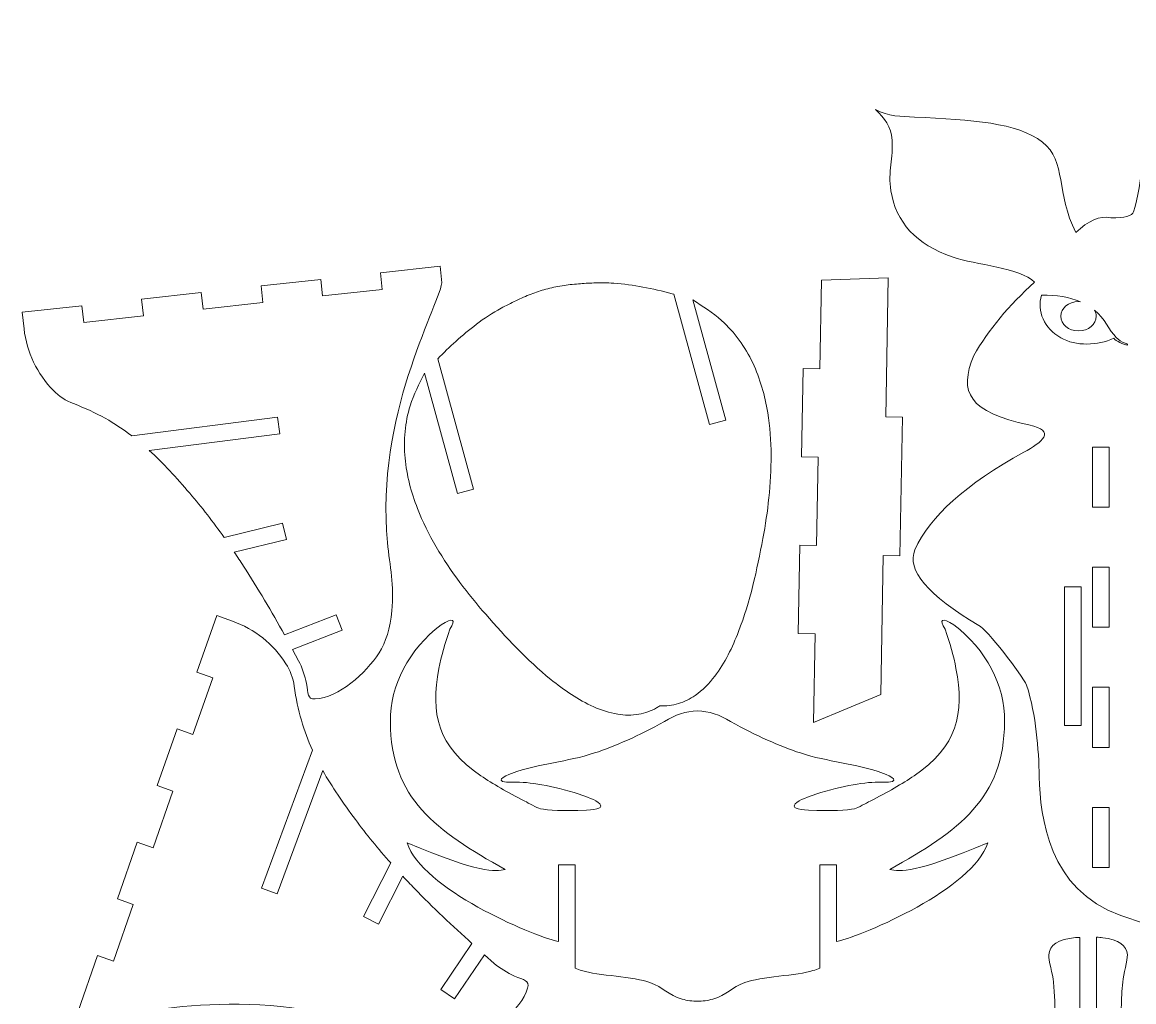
# Model space of a CAD drawing. Header units: millimetres. Extents: x -265 to 268, y -172 to 172.
# Drawn here: x -243.5 to -43.8, y -4.4 to 171.7 of the extents above; entities that cross this region are included whole.
import ezdxf

# ---------------------------------------------------------------- set-up
doc = ezdxf.new("R2010")
doc.units = ezdxf.units.MM
doc.header["$MEASUREMENT"] = 0
doc.layers.add('Camada 1', color=7, linetype='Continuous')

msp = doc.modelspace()

# ---------------------------------------------------------------- linework, layer by layer
at = {"layer": 'Camada 1', "color": 250, "lineweight": 20}
for points, knots in [([(-6.9822, 169.6474), (-13.0477, 166.0759), (-19.1926, 160.5274), (-22.1028, 149.5803), (-22.1028, 149.5803), (-21.8512, 156.3477), (-25.0801, 159.5755), (-29.9955, 171.6964), (-29.9955, 171.6964), (-32.0765, 162.5757), (-32.1992, 153.9567), (-30.3637, 145.8397), (-30.3637, 145.8397), (-35.3664, 149.5371), (-38.987, 154.9113), (-41.2258, 161.9621), (-41.2258, 161.9621), (-41.4738, 150.6631), (-42.3329, 142.5513), (-43.8034, 137.6264), (-43.8034, 137.6264), (-44.0294, 136.8669), (-45.3866, 136.5089), (-47.8755, 136.552), (-47.8755, 136.552), (-49.8473, 136.9454), (-51.9494, 136.0581), (-54.1812, 133.8904), (-54.1812, 133.8904), (-57.7771, 140.9209), (-55.7837, 146.7507), (-60.1794, 150.1497), (-60.1794, 150.1497), (-64.7495, 153.6835), (-72.6903, 154.125), (-83.1776, 154.6559), (-83.1776, 154.6559), (-85.4437, 154.7708), (-87.9095, 154.7283), (-90.174, 155.9825), (-90.174, 155.9825), (-88.5649, 154.4881), (-87.32, 152.9065), (-87.1668, 150.5075), (-87.1668, 150.5075), (-86.9687, 147.4039), (-87.9392, 144.8301), (-87.3985, 141.387), (-87.3985, 141.387), (-86.5081, 135.7198), (-82.828, 131.761), (-76.3609, 129.5121), (-76.3609, 129.5121), (-72.0779, 128.0226), (-64.2673, 127.6696), (-61.5913, 124.954), (-61.5913, 124.954), (-66.1978, 120.8199), (-69.8338, 116.4343), (-72.4999, 111.7976), (-72.4999, 111.7976), (-75.2944, 105.1679), (-73.3412, 101.5862), (-62.6021, 99.3195), (-62.6021, 99.3195), (-57.535, 98.25), (-60.251, 96.2023), (-63.5161, 94.4036), (-63.5161, 94.4036), (-73.9119, 88.6771), (-80.433, 82.8408), (-83.0794, 76.895), (-83.0794, 76.895), (-84.6224, 73.2429), (-80.7978, 68.7039), (-71.6065, 63.2779), (-71.6065, 63.2779), (-70.267, 62.7757), (-63.8741, 54.3878), (-63.005, 52.5536), (-63.005, 52.5536), (-61.2673, 46.9433), (-60.8725, 41.2322), (-60.7334, 36.048), (-60.7334, 36.048), (-60.5402, 28.8542), (-59.1496, 15.7703), (-46.0987, 11.1412), (-46.0987, 11.1412), (-30.5713, 5.6337), (-21.8343, 5.6337), (-6.3067, 11.1412), (-6.3067, 11.1412), (6.7442, 15.7703), (8.1348, 28.8546), (8.3276, 36.048), (8.3276, 36.048), (8.4664, 41.2318), (8.8624, 46.9433), (10.5999, 52.5536), (10.5999, 52.5536), (11.4689, 54.3878), (17.8622, 62.7757), (19.2013, 63.2779), (19.2013, 63.2779), (28.3927, 68.7039), (32.2173, 73.2429), (30.6744, 76.895), (30.6744, 76.895), (28.0281, 82.8408), (21.5065, 88.6777), (11.1111, 94.4036), (11.1111, 94.4036), (7.8468, 96.2017), (5.1309, 98.2504), (10.1976, 99.3195), (10.1976, 99.3195), (20.9358, 101.5854), (22.8896, 105.1679), (20.0951, 111.7976), (20.0951, 111.7976), (17.4289, 116.4343), (13.7922, 120.8199), (9.1859, 124.954), (9.1859, 124.954), (11.8619, 127.6696), (19.6723, 128.0226), (23.9555, 129.5121), (23.9555, 129.5121), (30.4228, 131.761), (34.1025, 135.7198), (34.9929, 141.387), (34.9929, 141.387), (35.5336, 144.8301), (34.5631, 147.4039), (34.7612, 150.5075), (34.7612, 150.5075), (34.9144, 152.9065), (36.1593, 154.4881), (37.7684, 155.9825), (37.7684, 155.9825), (35.5042, 154.7283), (33.0383, 154.7708), (30.7722, 154.6559), (30.7722, 154.6559), (20.2849, 154.125), (12.3437, 153.6835), (7.7738, 150.1497), (7.7738, 150.1497), (3.3783, 146.7507), (5.3715, 140.9209), (1.7756, 133.8904), (1.7756, 133.8904), (-0.4564, 136.0581), (-2.5583, 136.9454), (-4.0963, 136.5973), (-4.0963, 136.5973), (-3.4701, 142.1446), (-2.5556, 152.5586), (-0.5387, 162.5706), (-0.5387, 162.5706), (-3.5438, 159.0546), (-7.7167, 153.8833), (-13.0581, 147.0564), (-13.0581, 147.0564), (-12.1046, 154.6548), (-10.0795, 162.1853), (-6.9822, 169.6474)], [0, 0, 0, 0, 0.02325581, 0.02325581, 0.02325581, 0.02325581, 0.04651163, 0.04651163, 0.04651163, 0.04651163, 0.06976744, 0.06976744, 0.06976744, 0.06976744, 0.09302326, 0.09302326, 0.09302326, 0.09302326, 0.11627907, 0.11627907, 0.11627907, 0.11627907, 0.13953488, 0.13953488, 0.13953488, 0.13953488, 0.1627907, 0.1627907, 0.1627907, 0.1627907, 0.18604651, 0.18604651, 0.18604651, 0.18604651, 0.20930233, 0.20930233, 0.20930233, 0.20930233, 0.23255814, 0.23255814, 0.23255814, 0.23255814, 0.25581395, 0.25581395, 0.25581395, 0.25581395, 0.27906977, 0.27906977, 0.27906977, 0.27906977, 0.30232558, 0.30232558, 0.30232558, 0.30232558, 0.3255814, 0.3255814, 0.3255814, 0.3255814, 0.34883721, 0.34883721, 0.34883721, 0.34883721, 0.37209302, 0.37209302, 0.37209302, 0.37209302, 0.39534884, 0.39534884, 0.39534884, 0.39534884, 0.41860465, 0.41860465, 0.41860465, 0.41860465, 0.44186047, 0.44186047, 0.44186047, 0.44186047, 0.46511628, 0.46511628, 0.46511628, 0.46511628, 0.48837209, 0.48837209, 0.48837209, 0.48837209, 0.51162791, 0.51162791, 0.51162791, 0.51162791, 0.53488372, 0.53488372, 0.53488372, 0.53488372, 0.55813953, 0.55813953, 0.55813953, 0.55813953, 0.58139535, 0.58139535, 0.58139535, 0.58139535, 0.60465116, 0.60465116, 0.60465116, 0.60465116, 0.62790698, 0.62790698, 0.62790698, 0.62790698, 0.65116279, 0.65116279, 0.65116279, 0.65116279, 0.6744186, 0.6744186, 0.6744186, 0.6744186, 0.69767442, 0.69767442, 0.69767442, 0.69767442, 0.72093023, 0.72093023, 0.72093023, 0.72093023, 0.74418605, 0.74418605, 0.74418605, 0.74418605, 0.76744186, 0.76744186, 0.76744186, 0.76744186, 0.79069767, 0.79069767, 0.79069767, 0.79069767, 0.81395349, 0.81395349, 0.81395349, 0.81395349, 0.8372093, 0.8372093, 0.8372093, 0.8372093, 0.86046512, 0.86046512, 0.86046512, 0.86046512, 0.88372093, 0.88372093, 0.88372093, 0.88372093, 0.90697674, 0.90697674, 0.90697674, 0.90697674, 0.93023256, 0.93023256, 0.93023256, 0.93023256, 0.95348837, 0.95348837, 0.95348837, 0.95348837, 1, 1, 1, 1]), ([(-179.3584, 58.3434), (-178.1402, 60.2467), (-177.3815, 62.763), (-177.0841, 65.8905), (-177.0841, 65.8905), (-176.6397, 70.5634), (-177.429, 73.8093), (-177.8486, 78.2058), (-177.8486, 78.2058), (-180.0221, 100.9768), (-168.9752, 119.8771), (-168.0738, 124.8635), (-168.0738, 124.8635), (-168.0738, 124.8635), (-168.4031, 127.8454), (-168.4031, 127.8454), (-168.4031, 127.8454), (-168.4031, 127.8454), (-179.1287, 126.661), (-179.1287, 126.661), (-179.1287, 126.661), (-179.1287, 126.661), (-178.7995, 123.6791), (-178.7995, 123.6791), (-178.7995, 123.6791), (-178.7995, 123.6791), (-189.525, 122.4947), (-189.525, 122.4947), (-189.525, 122.4947), (-189.525, 122.4947), (-189.8543, 125.4765), (-189.8543, 125.4765), (-189.8543, 125.4765), (-189.8543, 125.4765), (-200.5799, 124.2921), (-200.5799, 124.2921), (-200.5799, 124.2921), (-200.5799, 124.2921), (-200.2507, 121.3103), (-200.2507, 121.3103), (-200.2507, 121.3103), (-200.2507, 121.3103), (-210.9762, 120.1259), (-210.9762, 120.1259), (-210.9762, 120.1259), (-210.9762, 120.1259), (-211.3054, 123.1078), (-211.3054, 123.1078), (-211.3054, 123.1078), (-211.3054, 123.1078), (-222.0311, 121.9234), (-222.0311, 121.9234), (-222.0311, 121.9234), (-222.0311, 121.9234), (-221.7017, 118.9416), (-221.7017, 118.9416), (-221.7017, 118.9416), (-221.7017, 118.9416), (-232.4274, 117.7571), (-232.4274, 117.7571), (-232.4274, 117.7571), (-232.4274, 117.7571), (-232.7566, 120.739), (-232.7566, 120.739), (-232.7566, 120.739), (-232.7566, 120.739), (-243.4822, 119.5546), (-243.4822, 119.5546), (-243.4822, 119.5546), (-243.4822, 119.5546), (-243.1529, 116.5727), (-243.1529, 116.5727), (-243.1529, 116.5727), (-242.6663, 112.3976), (-240.8065, 108.5023), (-237.8659, 105.4987), (-237.8659, 105.4987), (-236.8527, 104.4639), (-235.627, 103.6615), (-234.2734, 103.1471), (-234.2734, 103.1471), (-230.1228, 101.5694), (-226.7602, 99.6286), (-223.7983, 97.3732), (-223.7983, 97.3732), (-223.7983, 97.3732), (-197.5984, 100.684), (-197.5984, 100.684), (-197.5984, 100.684), (-197.5984, 100.684), (-197.2217, 97.7035), (-197.2217, 97.7035), (-197.2217, 97.7035), (-197.2217, 97.7035), (-220.655, 94.7423), (-220.655, 94.7423), (-220.655, 94.7423), (-218.1121, 92.4209), (-215.7944, 89.84), (-213.385, 87.0395), (-213.385, 87.0395), (-211.23, 84.5346), (-209.1602, 81.8438), (-207.207, 79.0928), (-207.207, 79.0928), (-207.207, 79.0928), (-196.7276, 81.6604), (-196.7276, 81.6604), (-196.7276, 81.6604), (-196.7276, 81.6604), (-196.0137, 78.7466), (-196.0137, 78.7466), (-196.0137, 78.7466), (-196.0137, 78.7466), (-205.3786, 76.452), (-205.3786, 76.452), (-205.3786, 76.452), (-204.8147, 75.6174), (-204.2622, 74.7808), (-203.722, 73.9459), (-203.722, 73.9459), (-201.1015, 69.896), (-198.6627, 65.7228), (-196.3725, 61.5996), (-196.3725, 61.5996), (-196.3725, 61.5996), (-187.088, 65.2147), (-187.088, 65.2147), (-187.088, 65.2147), (-187.088, 65.2147), (-185.9996, 62.4192), (-185.9996, 62.4192), (-185.9996, 62.4192), (-185.9996, 62.4192), (-194.9149, 58.948), (-194.9149, 58.948), (-194.9149, 58.948), (-194.9149, 58.948), (-193.8148, 56.9133), (-193.8148, 56.9133), (-193.8148, 56.9133), (-193.2167, 55.8005), (-192.6893, 54.1704), (-192.4178, 52.8475), (-192.4178, 52.8475), (-192.0412, 51.0138), (-192.3242, 49.9847), (-190.8322, 50.0642), (-190.8322, 50.0642), (-186.6664, 50.2865), (-181.717, 54.6586), (-179.3584, 58.3434)], [0, 0, 0, 0, 0.02564103, 0.02564103, 0.02564103, 0.02564103, 0.05128205, 0.05128205, 0.05128205, 0.05128205, 0.07692308, 0.07692308, 0.07692308, 0.07692308, 0.1025641, 0.1025641, 0.1025641, 0.1025641, 0.12820513, 0.12820513, 0.12820513, 0.12820513, 0.15384615, 0.15384615, 0.15384615, 0.15384615, 0.17948718, 0.17948718, 0.17948718, 0.17948718, 0.20512821, 0.20512821, 0.20512821, 0.20512821, 0.23076923, 0.23076923, 0.23076923, 0.23076923, 0.25641026, 0.25641026, 0.25641026, 0.25641026, 0.28205128, 0.28205128, 0.28205128, 0.28205128, 0.30769231, 0.30769231, 0.30769231, 0.30769231, 0.33333333, 0.33333333, 0.33333333, 0.33333333, 0.35897436, 0.35897436, 0.35897436, 0.35897436, 0.38461538, 0.38461538, 0.38461538, 0.38461538, 0.41025641, 0.41025641, 0.41025641, 0.41025641, 0.43589744, 0.43589744, 0.43589744, 0.43589744, 0.46153846, 0.46153846, 0.46153846, 0.46153846, 0.48717949, 0.48717949, 0.48717949, 0.48717949, 0.51282051, 0.51282051, 0.51282051, 0.51282051, 0.53846154, 0.53846154, 0.53846154, 0.53846154, 0.56410256, 0.56410256, 0.56410256, 0.56410256, 0.58974359, 0.58974359, 0.58974359, 0.58974359, 0.61538462, 0.61538462, 0.61538462, 0.61538462, 0.64102564, 0.64102564, 0.64102564, 0.64102564, 0.66666667, 0.66666667, 0.66666667, 0.66666667, 0.69230769, 0.69230769, 0.69230769, 0.69230769, 0.71794872, 0.71794872, 0.71794872, 0.71794872, 0.74358974, 0.74358974, 0.74358974, 0.74358974, 0.76923077, 0.76923077, 0.76923077, 0.76923077, 0.79487179, 0.79487179, 0.79487179, 0.79487179, 0.82051282, 0.82051282, 0.82051282, 0.82051282, 0.84615385, 0.84615385, 0.84615385, 0.84615385, 0.87179487, 0.87179487, 0.87179487, 0.87179487, 0.8974359, 0.8974359, 0.8974359, 0.8974359, 0.92307692, 0.92307692, 0.92307692, 0.92307692, 0.94871795, 0.94871795, 0.94871795, 0.94871795, 1, 1, 1, 1]), ([(-126.7249, 122.9051), (-128.4469, 123.3704), (-130.189, 123.7675), (-131.9436, 124.0887), (-131.9436, 124.0887), (-133.6796, 124.4066), (-135.4327, 124.6511), (-137.1929, 124.7782), (-137.1929, 124.7782), (-138.3933, 124.8649), (-139.6006, 124.8969), (-140.8028, 124.842), (-140.8028, 124.842), (-141.715, 124.8004), (-142.6269, 124.7482), (-143.537, 124.6739), (-143.537, 124.6739), (-144.5263, 124.593), (-145.5147, 124.4857), (-146.4952, 124.3315), (-146.4952, 124.3315), (-147.4834, 124.1762), (-148.4657, 123.9714), (-149.4305, 123.7074), (-149.4305, 123.7074), (-150.3124, 123.466), (-151.1815, 123.1748), (-152.0339, 122.8442), (-152.0339, 122.8442), (-152.9605, 122.4847), (-153.8696, 122.0792), (-154.7652, 121.6486), (-154.7652, 121.6486), (-155.6647, 121.2162), (-156.552, 120.7585), (-157.4333, 120.2899), (-157.4333, 120.2899), (-158.9954, 119.4592), (-160.4726, 118.4648), (-161.8843, 117.3983), (-161.8843, 117.3983), (-163.1591, 116.4351), (-164.3853, 115.4061), (-165.5706, 114.3349), (-165.5706, 114.3349), (-166.6875, 113.3254), (-167.7704, 112.2767), (-168.815, 111.1923), (-168.815, 111.1923), (-168.815, 111.1923), (-162.4069, 87.7815), (-162.4069, 87.7815), (-162.4069, 87.7815), (-162.4069, 87.7815), (-165.2997, 86.9897), (-165.2997, 86.9897), (-165.2997, 86.9897), (-165.2997, 86.9897), (-171.2146, 108.5987), (-171.2146, 108.5987), (-171.2146, 108.5987), (-172.1492, 106.6953), (-173.1417, 104.7986), (-173.7728, 102.7742), (-173.7728, 102.7742), (-174.7101, 99.7678), (-174.9937, 96.5086), (-174.7045, 93.3727), (-174.7045, 93.3727), (-174.4182, 90.2671), (-173.5949, 87.1943), (-172.4574, 84.2905), (-172.4574, 84.2905), (-170.5974, 79.5421), (-167.8887, 75.1126), (-164.851, 71.0163), (-164.851, 71.0163), (-163.3861, 69.0407), (-161.8307, 67.1302), (-160.2107, 65.2795), (-160.2107, 65.2795), (-156.5809, 61.1329), (-152.8001, 57.0607), (-148.5188, 53.5907), (-148.5188, 53.5907), (-146.1443, 51.666), (-143.5886, 49.8887), (-140.7953, 48.6477), (-140.7953, 48.6477), (-139.4219, 48.0376), (-137.97, 47.5575), (-136.4854, 47.324), (-136.4854, 47.324), (-135.2354, 47.1273), (-133.9357, 47.1088), (-132.6894, 47.327), (-132.6894, 47.327), (-131.5842, 47.5204), (-130.4967, 47.907), (-129.5187, 48.4568), (-129.5187, 48.4568), (-129.3187, 48.5692), (-129.1225, 48.6885), (-128.9305, 48.814), (-128.9305, 48.814), (-127.8094, 48.7636), (-126.6634, 48.9031), (-125.5891, 49.2277), (-125.5891, 49.2277), (-124.5161, 49.5517), (-123.4894, 50.0651), (-122.5665, 50.7012), (-122.5665, 50.7012), (-121.2189, 51.6298), (-120.052, 52.8357), (-119.0596, 54.1369), (-119.0596, 54.1369), (-117.215, 56.5557), (-115.872, 59.3569), (-114.7736, 62.1935), (-114.7736, 62.1935), (-112.6931, 67.5663), (-111.4545, 73.2512), (-110.3965, 78.9148), (-110.3965, 78.9148), (-109.9448, 81.3325), (-109.5793, 83.7688), (-109.3247, 86.2151), (-109.3247, 86.2151), (-108.7967, 91.2873), (-108.7214, 96.4789), (-109.539, 101.5127), (-109.539, 101.5127), (-110.039, 104.591), (-110.8954, 107.6547), (-112.2306, 110.4732), (-112.2306, 110.4732), (-113.5788, 113.3192), (-115.4827, 115.9796), (-117.8205, 118.0896), (-117.8205, 118.0896), (-119.3947, 119.5103), (-121.2147, 120.6372), (-122.9885, 121.7992), (-122.9885, 121.7992), (-122.9885, 121.7992), (-117.0736, 100.1902), (-117.0736, 100.1902), (-117.0736, 100.1902), (-117.0736, 100.1902), (-119.9664, 99.3984), (-119.9664, 99.3984), (-119.9664, 99.3984), (-119.9664, 99.3984), (-126.3745, 122.8092), (-126.3745, 122.8092), (-126.3745, 122.8092), (-126.3745, 122.8092), (-126.7249, 122.9051), (-126.7249, 122.9051)], [0, 0, 0, 0, 0.02439024, 0.02439024, 0.02439024, 0.02439024, 0.04878049, 0.04878049, 0.04878049, 0.04878049, 0.07317073, 0.07317073, 0.07317073, 0.07317073, 0.09756098, 0.09756098, 0.09756098, 0.09756098, 0.12195122, 0.12195122, 0.12195122, 0.12195122, 0.14634146, 0.14634146, 0.14634146, 0.14634146, 0.17073171, 0.17073171, 0.17073171, 0.17073171, 0.19512195, 0.19512195, 0.19512195, 0.19512195, 0.2195122, 0.2195122, 0.2195122, 0.2195122, 0.24390244, 0.24390244, 0.24390244, 0.24390244, 0.26829268, 0.26829268, 0.26829268, 0.26829268, 0.29268293, 0.29268293, 0.29268293, 0.29268293, 0.31707317, 0.31707317, 0.31707317, 0.31707317, 0.34146341, 0.34146341, 0.34146341, 0.34146341, 0.36585366, 0.36585366, 0.36585366, 0.36585366, 0.3902439, 0.3902439, 0.3902439, 0.3902439, 0.41463415, 0.41463415, 0.41463415, 0.41463415, 0.43902439, 0.43902439, 0.43902439, 0.43902439, 0.46341463, 0.46341463, 0.46341463, 0.46341463, 0.48780488, 0.48780488, 0.48780488, 0.48780488, 0.51219512, 0.51219512, 0.51219512, 0.51219512, 0.53658537, 0.53658537, 0.53658537, 0.53658537, 0.56097561, 0.56097561, 0.56097561, 0.56097561, 0.58536585, 0.58536585, 0.58536585, 0.58536585, 0.6097561, 0.6097561, 0.6097561, 0.6097561, 0.63414634, 0.63414634, 0.63414634, 0.63414634, 0.65853659, 0.65853659, 0.65853659, 0.65853659, 0.68292683, 0.68292683, 0.68292683, 0.68292683, 0.70731707, 0.70731707, 0.70731707, 0.70731707, 0.73170732, 0.73170732, 0.73170732, 0.73170732, 0.75609756, 0.75609756, 0.75609756, 0.75609756, 0.7804878, 0.7804878, 0.7804878, 0.7804878, 0.80487805, 0.80487805, 0.80487805, 0.80487805, 0.82926829, 0.82926829, 0.82926829, 0.82926829, 0.85365854, 0.85365854, 0.85365854, 0.85365854, 0.87804878, 0.87804878, 0.87804878, 0.87804878, 0.90243902, 0.90243902, 0.90243902, 0.90243902, 0.92682927, 0.92682927, 0.92682927, 0.92682927, 0.95121951, 0.95121951, 0.95121951, 0.95121951, 1, 1, 1, 1]), ([(-101.3267, 45.8605), (-101.3267, 45.8605), (-101.0361, 61.7522), (-101.0361, 61.7522), (-101.0361, 61.7522), (-101.0361, 61.7522), (-104.0356, 61.8071), (-104.0356, 61.8071), (-104.0356, 61.8071), (-104.0356, 61.8071), (-103.745, 77.6987), (-103.745, 77.6987), (-103.745, 77.6987), (-103.745, 77.6987), (-100.7455, 77.6439), (-100.7455, 77.6439), (-100.7455, 77.6439), (-100.7455, 77.6439), (-100.4549, 93.5354), (-100.4549, 93.5354), (-100.4549, 93.5354), (-100.4549, 93.5354), (-103.4544, 93.5903), (-103.4544, 93.5903), (-103.4544, 93.5903), (-103.4544, 93.5903), (-103.1638, 109.482), (-103.1638, 109.482), (-103.1638, 109.482), (-103.1638, 109.482), (-100.1643, 109.4272), (-100.1643, 109.4272), (-100.1643, 109.4272), (-100.1643, 109.4272), (-99.8737, 125.3188), (-99.8737, 125.3188), (-99.8737, 125.3188), (-99.8737, 125.3188), (-87.8639, 125.7474), (-87.8639, 125.7474), (-87.8639, 125.7474), (-87.8639, 125.7474), (-88.321, 100.7516), (-88.321, 100.7516), (-88.321, 100.7516), (-88.321, 100.7516), (-85.3215, 100.6967), (-85.3215, 100.6967), (-85.3215, 100.6967), (-85.3215, 100.6967), (-85.777, 75.7874), (-85.777, 75.7874), (-85.777, 75.7874), (-85.777, 75.7874), (-88.7765, 75.8422), (-88.7765, 75.8422), (-88.7765, 75.8422), (-88.7765, 75.8422), (-89.2336, 50.8464), (-89.2336, 50.8464), (-89.2336, 50.8464), (-89.2336, 50.8464), (-101.3267, 45.8605), (-101.3267, 45.8605)], [0, 0, 0, 0, 0.05882353, 0.05882353, 0.05882353, 0.05882353, 0.11764706, 0.11764706, 0.11764706, 0.11764706, 0.17647059, 0.17647059, 0.17647059, 0.17647059, 0.23529412, 0.23529412, 0.23529412, 0.23529412, 0.29411765, 0.29411765, 0.29411765, 0.29411765, 0.35294118, 0.35294118, 0.35294118, 0.35294118, 0.41176471, 0.41176471, 0.41176471, 0.41176471, 0.47058824, 0.47058824, 0.47058824, 0.47058824, 0.52941176, 0.52941176, 0.52941176, 0.52941176, 0.58823529, 0.58823529, 0.58823529, 0.58823529, 0.64705882, 0.64705882, 0.64705882, 0.64705882, 0.70588235, 0.70588235, 0.70588235, 0.70588235, 0.76470588, 0.76470588, 0.76470588, 0.76470588, 0.82352941, 0.82352941, 0.82352941, 0.82352941, 0.88235294, 0.88235294, 0.88235294, 0.88235294, 1, 1, 1, 1]), ([(-50.8069, 119.9715), (-48.9494, 118.4427), (-48.1807, 116.3228), (-46.9093, 115.0377), (-46.9093, 115.0377), (-46.4702, 114.5861), (-46.025, 114.2395), (-45.314, 114.0361), (-45.314, 114.0361), (-45.076, 113.9678), (-44.8005, 113.8556), (-44.8775, 113.6574), (-44.8775, 113.6574), (-45.5997, 113.7615), (-46.9764, 114.3756), (-47.3427, 114.8951), (-47.3427, 114.8951), (-50.2121, 113.5801), (-54.1596, 113.4174), (-56.8856, 114.9825), (-56.8856, 114.9825), (-59.862, 116.6914), (-61.2333, 119.7534), (-60.3193, 122.652), (-60.3193, 122.652), (-57.6211, 122.6947), (-55.2955, 122.3003), (-53.3433, 121.4678), (-53.3433, 121.4678), (-53.4588, 121.4782), (-53.5758, 121.4837), (-53.6943, 121.4837), (-53.6943, 121.4837), (-55.4572, 121.4837), (-56.886, 120.3031), (-56.886, 118.8468), (-56.886, 118.8468), (-56.886, 117.3908), (-55.4572, 116.2104), (-53.6943, 116.2104), (-53.6943, 116.2104), (-51.9318, 116.2104), (-50.5033, 117.3908), (-50.5033, 118.8468), (-50.5033, 118.8468), (-50.5033, 119.2491), (-50.612, 119.6304), (-50.8069, 119.9715)], [0, 0, 0, 0, 0.07692308, 0.07692308, 0.07692308, 0.07692308, 0.15384615, 0.15384615, 0.15384615, 0.15384615, 0.23076923, 0.23076923, 0.23076923, 0.23076923, 0.30769231, 0.30769231, 0.30769231, 0.30769231, 0.38461538, 0.38461538, 0.38461538, 0.38461538, 0.46153846, 0.46153846, 0.46153846, 0.46153846, 0.53846154, 0.53846154, 0.53846154, 0.53846154, 0.61538462, 0.61538462, 0.61538462, 0.61538462, 0.69230769, 0.69230769, 0.69230769, 0.69230769, 0.76923077, 0.76923077, 0.76923077, 0.76923077, 0.84615385, 0.84615385, 0.84615385, 0.84615385, 1, 1, 1, 1]), ([(-48.2028, 95.3217), (-48.2028, 95.3217), (-48.2028, 84.5309), (-48.2028, 84.5309), (-48.2028, 84.5309), (-48.2028, 84.5309), (-51.2028, 84.5309), (-51.2028, 84.5309), (-51.2028, 84.5309), (-51.2028, 84.5309), (-51.2028, 95.3217), (-51.2028, 95.3217), (-51.2028, 95.3217), (-51.2028, 95.3217), (-48.2028, 95.3217), (-48.2028, 95.3217)], [0, 0, 0, 0, 0.2, 0.2, 0.2, 0.2, 0.4, 0.4, 0.4, 0.4, 0.6, 0.6, 0.6, 0.6, 1, 1, 1, 1]), ([(-48.2028, 73.7401), (-48.2028, 73.7401), (-48.2028, 62.9493), (-48.2028, 62.9493), (-48.2028, 62.9493), (-48.2028, 62.9493), (-51.2028, 62.9493), (-51.2028, 62.9493), (-51.2028, 62.9493), (-51.2028, 62.9493), (-51.2028, 73.7401), (-51.2028, 73.7401), (-51.2028, 73.7401), (-51.2028, 73.7401), (-48.2028, 73.7401), (-48.2028, 73.7401)], [0, 0, 0, 0, 0.2, 0.2, 0.2, 0.2, 0.4, 0.4, 0.4, 0.4, 0.6, 0.6, 0.6, 0.6, 1, 1, 1, 1]), ([(-53.2028, 70.1939), (-53.2028, 70.1939), (-53.2028, 45.2803), (-53.2028, 45.2803), (-53.2028, 45.2803), (-53.2028, 45.2803), (-56.2028, 45.2803), (-56.2028, 45.2803), (-56.2028, 45.2803), (-56.2028, 45.2803), (-56.2028, 70.1939), (-56.2028, 70.1939), (-56.2028, 70.1939), (-56.2028, 70.1939), (-53.2028, 70.1939), (-53.2028, 70.1939)], [0, 0, 0, 0, 0.2, 0.2, 0.2, 0.2, 0.4, 0.4, 0.4, 0.4, 0.6, 0.6, 0.6, 0.6, 1, 1, 1, 1]), ([(-163.3278, -11.219), (-165.4567, -11.9773), (-168.0792, -12.1499), (-171.1933, -11.7353), (-171.1933, -11.7353), (-175.8462, -11.1159), (-178.831, -9.6159), (-183.02, -8.2169), (-183.02, -8.2169), (-204.7166, -0.9712), (-225.6192, -7.4778), (-230.6805, -7.2331), (-230.6805, -7.2331), (-230.6805, -7.2331), (-233.5116, -6.2407), (-233.5116, -6.2407), (-233.5116, -6.2407), (-233.5116, -6.2407), (-229.9422, 3.9426), (-229.9422, 3.9426), (-229.9422, 3.9426), (-229.9422, 3.9426), (-227.1111, 2.9503), (-227.1111, 2.9503), (-227.1111, 2.9503), (-227.1111, 2.9503), (-223.5417, 13.1336), (-223.5417, 13.1336), (-223.5417, 13.1336), (-223.5417, 13.1336), (-226.3727, 14.1259), (-226.3727, 14.1259), (-226.3727, 14.1259), (-226.3727, 14.1259), (-222.8033, 24.3092), (-222.8033, 24.3092), (-222.8033, 24.3092), (-222.8033, 24.3092), (-219.9722, 23.3169), (-219.9722, 23.3169), (-219.9722, 23.3169), (-219.9722, 23.3169), (-216.4028, 33.5002), (-216.4028, 33.5002), (-216.4028, 33.5002), (-216.4028, 33.5002), (-219.2339, 34.4925), (-219.2339, 34.4925), (-219.2339, 34.4925), (-219.2339, 34.4925), (-215.6645, 44.6759), (-215.6645, 44.6759), (-215.6645, 44.6759), (-215.6645, 44.6759), (-212.8334, 43.6835), (-212.8334, 43.6835), (-212.8334, 43.6835), (-212.8334, 43.6835), (-209.2639, 53.8669), (-209.2639, 53.8669), (-209.2639, 53.8669), (-209.2639, 53.8669), (-212.0951, 54.8592), (-212.0951, 54.8592), (-212.0951, 54.8592), (-212.0951, 54.8592), (-208.5257, 65.0426), (-208.5257, 65.0426), (-208.5257, 65.0426), (-208.5257, 65.0426), (-205.6945, 64.0502), (-205.6945, 64.0502), (-205.6945, 64.0502), (-201.7363, 62.6358), (-198.3599, 59.9466), (-196.0957, 56.4051), (-196.0957, 56.4051), (-195.3156, 55.1849), (-194.8099, 53.8099), (-194.6135, 52.3752), (-194.6135, 52.3752), (-194.0111, 47.976), (-192.8774, 44.2626), (-191.3469, 40.869), (-191.3469, 40.869), (-191.3469, 40.869), (-200.473, 16.0877), (-200.473, 16.0877), (-200.473, 16.0877), (-200.473, 16.0877), (-197.654, 15.0495), (-197.654, 15.0495), (-197.654, 15.0495), (-197.654, 15.0495), (-189.4915, 37.2139), (-189.4915, 37.2139), (-189.4915, 37.2139), (-187.8024, 34.2136), (-185.8099, 31.3741), (-183.6239, 28.3959), (-183.6239, 28.3959), (-181.6686, 25.7322), (-179.5131, 23.1096), (-177.2726, 20.5871), (-177.2726, 20.5871), (-177.2726, 20.5871), (-182.1342, 10.9551), (-182.1342, 10.9551), (-182.1342, 10.9551), (-182.1342, 10.9551), (-179.4561, 9.6033), (-179.4561, 9.6033), (-179.4561, 9.6033), (-179.4561, 9.6033), (-175.1114, 18.2108), (-175.1114, 18.2108), (-175.1114, 18.2108), (-174.4252, 17.4735), (-173.7346, 16.7468), (-173.0428, 16.0324), (-173.0428, 16.0324), (-169.6871, 12.5672), (-166.1703, 9.2512), (-162.6688, 6.0913), (-162.6688, 6.0913), (-162.6688, 6.0913), (-168.2819, -2.1406), (-168.2819, -2.1406), (-168.2819, -2.1406), (-168.2819, -2.1406), (-165.8033, -3.8306), (-165.8033, -3.8306), (-165.8033, -3.8306), (-165.8033, -3.8306), (-160.4135, 4.074), (-160.4135, 4.074), (-160.4135, 4.074), (-160.4135, 4.074), (-158.6789, 2.5439), (-158.6789, 2.5439), (-158.6789, 2.5439), (-157.7294, 1.7106), (-156.2599, 0.8296), (-155.0321, 0.2671), (-155.0321, 0.2671), (-153.3303, -0.5127), (-152.2639, -0.4687), (-152.6774, -1.9045), (-152.6774, -1.9045), (-153.8321, -5.9132), (-159.2065, -9.7509), (-163.3278, -11.219)], [0, 0, 0, 0, 0.02564103, 0.02564103, 0.02564103, 0.02564103, 0.05128205, 0.05128205, 0.05128205, 0.05128205, 0.07692308, 0.07692308, 0.07692308, 0.07692308, 0.1025641, 0.1025641, 0.1025641, 0.1025641, 0.12820513, 0.12820513, 0.12820513, 0.12820513, 0.15384615, 0.15384615, 0.15384615, 0.15384615, 0.17948718, 0.17948718, 0.17948718, 0.17948718, 0.20512821, 0.20512821, 0.20512821, 0.20512821, 0.23076923, 0.23076923, 0.23076923, 0.23076923, 0.25641026, 0.25641026, 0.25641026, 0.25641026, 0.28205128, 0.28205128, 0.28205128, 0.28205128, 0.30769231, 0.30769231, 0.30769231, 0.30769231, 0.33333333, 0.33333333, 0.33333333, 0.33333333, 0.35897436, 0.35897436, 0.35897436, 0.35897436, 0.38461538, 0.38461538, 0.38461538, 0.38461538, 0.41025641, 0.41025641, 0.41025641, 0.41025641, 0.43589744, 0.43589744, 0.43589744, 0.43589744, 0.46153846, 0.46153846, 0.46153846, 0.46153846, 0.48717949, 0.48717949, 0.48717949, 0.48717949, 0.51282051, 0.51282051, 0.51282051, 0.51282051, 0.53846154, 0.53846154, 0.53846154, 0.53846154, 0.56410256, 0.56410256, 0.56410256, 0.56410256, 0.58974359, 0.58974359, 0.58974359, 0.58974359, 0.61538462, 0.61538462, 0.61538462, 0.61538462, 0.64102564, 0.64102564, 0.64102564, 0.64102564, 0.66666667, 0.66666667, 0.66666667, 0.66666667, 0.69230769, 0.69230769, 0.69230769, 0.69230769, 0.71794872, 0.71794872, 0.71794872, 0.71794872, 0.74358974, 0.74358974, 0.74358974, 0.74358974, 0.76923077, 0.76923077, 0.76923077, 0.76923077, 0.79487179, 0.79487179, 0.79487179, 0.79487179, 0.82051282, 0.82051282, 0.82051282, 0.82051282, 0.84615385, 0.84615385, 0.84615385, 0.84615385, 0.87179487, 0.87179487, 0.87179487, 0.87179487, 0.8974359, 0.8974359, 0.8974359, 0.8974359, 0.92307692, 0.92307692, 0.92307692, 0.92307692, 0.94871795, 0.94871795, 0.94871795, 0.94871795, 1, 1, 1, 1]), ([(-119.391, -3.8703), (-116.8451, -3.1573), (-116.0329, -1.7491), (-113.6176, -0.8809), (-113.6176, -0.8809), (-110.9204, 0.0885), (-104.117, 0.3893), (-101.3992, 1.2389), (-101.3992, 1.2389), (-100.9734, 1.372), (-100.5572, 1.5226), (-100.1518, 1.6896), (-100.1518, 1.6896), (-100.1518, 1.6896), (-100.1518, 20.2791), (-100.1518, 20.2791), (-100.1518, 20.2791), (-100.1518, 20.2791), (-97.1518, 20.2791), (-97.1518, 20.2791), (-97.1518, 20.2791), (-97.1518, 20.2791), (-97.1518, 6.4935), (-97.1518, 6.4935), (-97.1518, 6.4935), (-97.1518, 6.4935), (-96.8868, 6.5531), (-96.8868, 6.5531), (-96.8868, 6.5531), (-92.2736, 7.5909), (-72.596, 15.9201), (-69.995, 24.22), (-69.995, 24.22), (-83.064, 18.6422), (-85.7825, 19.0367), (-87.5964, 19.4205), (-87.5964, 19.4205), (-75.1467, 26.3944), (-67.0587, 32.1464), (-66.9673, 45.9814), (-66.9673, 45.9814), (-66.9236, 52.5878), (-70.2412, 58.9062), (-76.1104, 63.394), (-76.1104, 63.394), (-78.2525, 64.6991), (-78.7717, 64.4291), (-77.6679, 62.5836), (-77.6679, 62.5836), (-76.7729, 60.0761), (-76.1189, 57.736), (-75.7059, 55.5633), (-75.7059, 55.5633), (-74.1513, 47.3825), (-75.4188, 41.5768), (-83.2338, 36.2584), (-83.2338, 36.2584), (-85.3512, 34.8174), (-87.9854, 33.2954), (-91.1362, 31.6923), (-91.1362, 31.6923), (-91.7793, 31.365), (-93.288, 30.4845), (-93.9388, 30.3327), (-93.9388, 30.3327), (-95.239, 30.029), (-97.9874, 29.9457), (-102.1839, 30.0821), (-102.1839, 30.0821), (-104.3296, 30.1445), (-105.1821, 30.5533), (-104.5812, 31.2158), (-104.5812, 31.2158), (-103.939, 31.9239), (-102.0691, 32.5509), (-100.9096, 32.9307), (-100.9096, 32.9307), (-95.9133, 34.5676), (-91.9712, 35.1747), (-89.0613, 35.1006), (-89.0613, 35.1006), (-85.0205, 34.9977), (-87.5067, 36.2496), (-88.7303, 36.6822), (-88.7303, 36.6822), (-93.9792, 38.5385), (-98.64, 38.7293), (-103.6533, 40.3539), (-103.6533, 40.3539), (-107.398, 41.5672), (-111.5807, 43.4492), (-116.2011, 45.9994), (-116.2011, 45.9994), (-118.1158, 47.2362), (-120.0997, 47.8716), (-122.1527, 47.9056), (-122.1527, 47.9056), (-124.2057, 47.8716), (-126.1896, 47.2362), (-128.1043, 45.9994), (-128.1043, 45.9994), (-132.7247, 43.4492), (-136.9073, 41.5672), (-140.652, 40.3539), (-140.652, 40.3539), (-145.6653, 38.7293), (-150.3261, 38.5385), (-155.575, 36.6822), (-155.575, 36.6822), (-156.7986, 36.2496), (-159.2848, 34.9977), (-155.244, 35.1006), (-155.244, 35.1006), (-152.3341, 35.1747), (-148.392, 34.5676), (-143.3957, 32.9307), (-143.3957, 32.9307), (-142.2362, 32.5509), (-140.3663, 31.9239), (-139.7241, 31.2158), (-139.7241, 31.2158), (-139.1232, 30.5533), (-139.9757, 30.1445), (-142.1214, 30.0821), (-142.1214, 30.0821), (-146.3179, 29.9457), (-149.0663, 30.029), (-150.3665, 30.3327), (-150.3665, 30.3327), (-151.0173, 30.4845), (-152.526, 31.365), (-153.1691, 31.6923), (-153.1691, 31.6923), (-156.3199, 33.2954), (-158.9541, 34.8174), (-161.0715, 36.2584), (-161.0715, 36.2584), (-168.8865, 41.5768), (-170.154, 47.3825), (-168.5994, 55.5633), (-168.5994, 55.5633), (-168.1864, 57.736), (-167.5324, 60.0761), (-166.6374, 62.5836), (-166.6374, 62.5836), (-165.5336, 64.4291), (-166.0528, 64.6991), (-168.1949, 63.394), (-168.1949, 63.394), (-174.0641, 58.9062), (-177.3817, 52.5878), (-177.338, 45.9814), (-177.338, 45.9814), (-177.2466, 32.1464), (-169.1586, 26.3944), (-156.7089, 19.4205), (-156.7089, 19.4205), (-158.5228, 19.0367), (-161.2413, 18.6422), (-174.3103, 24.22), (-174.3103, 24.22), (-171.7093, 15.9201), (-152.0317, 7.5909), (-147.4185, 6.5531), (-147.4185, 6.5531), (-147.4185, 6.5531), (-147.1535, 6.4935), (-147.1535, 6.4935), (-147.1535, 6.4935), (-147.1535, 6.4935), (-147.1535, 20.2791), (-147.1535, 20.2791), (-147.1535, 20.2791), (-147.1535, 20.2791), (-144.1535, 20.2791), (-144.1535, 20.2791), (-144.1535, 20.2791), (-144.1535, 20.2791), (-144.1535, 1.6896), (-144.1535, 1.6896), (-144.1535, 1.6896), (-143.7481, 1.5226), (-143.3319, 1.372), (-142.9061, 1.2389), (-142.9061, 1.2389), (-140.1883, 0.3893), (-133.3849, 0.0886), (-130.6878, -0.8809), (-130.6878, -0.8809), (-128.2724, -1.7491), (-127.4603, -3.1573), (-124.9144, -3.8703), (-124.9144, -3.8703), (-123.9792, -4.1322), (-123.0658, -4.2631), (-122.1527, -4.2631), (-122.1527, -4.2631), (-121.2396, -4.2631), (-120.3262, -4.1322), (-119.391, -3.8703)], [0, 0, 0, 0, 0.01960784, 0.01960784, 0.01960784, 0.01960784, 0.03921569, 0.03921569, 0.03921569, 0.03921569, 0.05882353, 0.05882353, 0.05882353, 0.05882353, 0.07843137, 0.07843137, 0.07843137, 0.07843137, 0.09803922, 0.09803922, 0.09803922, 0.09803922, 0.11764706, 0.11764706, 0.11764706, 0.11764706, 0.1372549, 0.1372549, 0.1372549, 0.1372549, 0.15686275, 0.15686275, 0.15686275, 0.15686275, 0.17647059, 0.17647059, 0.17647059, 0.17647059, 0.19607843, 0.19607843, 0.19607843, 0.19607843, 0.21568627, 0.21568627, 0.21568627, 0.21568627, 0.23529412, 0.23529412, 0.23529412, 0.23529412, 0.25490196, 0.25490196, 0.25490196, 0.25490196, 0.2745098, 0.2745098, 0.2745098, 0.2745098, 0.29411765, 0.29411765, 0.29411765, 0.29411765, 0.31372549, 0.31372549, 0.31372549, 0.31372549, 0.33333333, 0.33333333, 0.33333333, 0.33333333, 0.35294118, 0.35294118, 0.35294118, 0.35294118, 0.37254902, 0.37254902, 0.37254902, 0.37254902, 0.39215686, 0.39215686, 0.39215686, 0.39215686, 0.41176471, 0.41176471, 0.41176471, 0.41176471, 0.43137255, 0.43137255, 0.43137255, 0.43137255, 0.45098039, 0.45098039, 0.45098039, 0.45098039, 0.47058824, 0.47058824, 0.47058824, 0.47058824, 0.49019608, 0.49019608, 0.49019608, 0.49019608, 0.50980392, 0.50980392, 0.50980392, 0.50980392, 0.52941176, 0.52941176, 0.52941176, 0.52941176, 0.54901961, 0.54901961, 0.54901961, 0.54901961, 0.56862745, 0.56862745, 0.56862745, 0.56862745, 0.58823529, 0.58823529, 0.58823529, 0.58823529, 0.60784314, 0.60784314, 0.60784314, 0.60784314, 0.62745098, 0.62745098, 0.62745098, 0.62745098, 0.64705882, 0.64705882, 0.64705882, 0.64705882, 0.66666667, 0.66666667, 0.66666667, 0.66666667, 0.68627451, 0.68627451, 0.68627451, 0.68627451, 0.70588235, 0.70588235, 0.70588235, 0.70588235, 0.7254902, 0.7254902, 0.7254902, 0.7254902, 0.74509804, 0.74509804, 0.74509804, 0.74509804, 0.76470588, 0.76470588, 0.76470588, 0.76470588, 0.78431373, 0.78431373, 0.78431373, 0.78431373, 0.80392157, 0.80392157, 0.80392157, 0.80392157, 0.82352941, 0.82352941, 0.82352941, 0.82352941, 0.84313725, 0.84313725, 0.84313725, 0.84313725, 0.8627451, 0.8627451, 0.8627451, 0.8627451, 0.88235294, 0.88235294, 0.88235294, 0.88235294, 0.90196078, 0.90196078, 0.90196078, 0.90196078, 0.92156863, 0.92156863, 0.92156863, 0.92156863, 0.94117647, 0.94117647, 0.94117647, 0.94117647, 0.96078431, 0.96078431, 0.96078431, 0.96078431, 1, 1, 1, 1]), ([(-48.2028, 52.1585), (-48.2028, 52.1585), (-48.2028, 41.3677), (-48.2028, 41.3677), (-48.2028, 41.3677), (-48.2028, 41.3677), (-51.2028, 41.3677), (-51.2028, 41.3677), (-51.2028, 41.3677), (-51.2028, 41.3677), (-51.2028, 52.1585), (-51.2028, 52.1585), (-51.2028, 52.1585), (-51.2028, 52.1585), (-48.2028, 52.1585), (-48.2028, 52.1585)], [0, 0, 0, 0, 0.2, 0.2, 0.2, 0.2, 0.4, 0.4, 0.4, 0.4, 0.6, 0.6, 0.6, 0.6, 1, 1, 1, 1]), ([(-48.2028, 30.5769), (-48.2028, 30.5769), (-48.2028, 19.7861), (-48.2028, 19.7861), (-48.2028, 19.7861), (-48.2028, 19.7861), (-51.2028, 19.7861), (-51.2028, 19.7861), (-51.2028, 19.7861), (-51.2028, 19.7861), (-51.2028, 30.5769), (-51.2028, 30.5769), (-51.2028, 30.5769), (-51.2028, 30.5769), (-48.2028, 30.5769), (-48.2028, 30.5769)], [0, 0, 0, 0, 0.2, 0.2, 0.2, 0.2, 0.4, 0.4, 0.4, 0.4, 0.6, 0.6, 0.6, 0.6, 1, 1, 1, 1]), ([(-50.529, -130.8132), (-44.3743, -141.2746), (-28.7234, -145.9723), (-13.4535, -146.2556), (-13.4535, -146.2556), (1.8164, -145.9723), (17.4673, -141.2746), (23.622, -130.8132), (23.622, -130.8132), (26.9703, -125.122), (37.4737, -118.6276), (39.3621, -99.7593), (39.3621, -99.7593), (41.1656, -81.7389), (40.9572, -74.4332), (39.0528, -60.8271), (39.0528, -60.8271), (38.7715, -58.8168), (37.8782, -55.9601), (36.9977, -53.1291), (36.9977, -53.1291), (35.004, -46.719), (34.3205, -41.4172), (33.458, -34.7708), (33.458, -34.7708), (31.7307, -21.4608), (30.4435, -9.5874), (31.2807, -0.8258), (31.2807, -0.8258), (31.4164, 0.5954), (32.1745, 3.0924), (32.1177, 4.0717), (32.1177, 4.0717), (32.0152, 5.8392), (30.4234, 6.877), (27.3432, 7.1835), (27.3432, 7.1835), (27.2723, 7.1906), (26.9618, 7.1972), (26.5465, 7.2035), (26.5465, 7.2035), (26.5465, 7.2035), (26.5465, -61.9141), (26.5465, -61.9141), (26.5465, -61.9141), (26.5465, -61.9141), (23.5465, -61.9141), (23.5465, -61.9141), (23.5465, -61.9141), (23.5465, -61.9141), (23.5465, 7.2434), (23.5465, 7.2434), (23.5465, 7.2434), (23.1532, 7.221), (22.7809, 7.1883), (22.4294, 7.1454), (22.4294, 7.1454), (19.5748, 6.797), (18.0978, 5.7721), (17.9991, 4.0717), (17.9991, 4.0717), (17.9423, 3.0923), (18.7004, 0.5954), (18.8361, -0.8258), (18.8361, -0.8258), (19.6733, -9.5874), (18.386, -21.4608), (16.6588, -34.7708), (16.6588, -34.7708), (15.3923, -44.5305), (8.349, -61.0737), (-3.6951, -52.6996), (-3.6951, -52.6996), (-7.9654, -49.7305), (-18.9416, -49.7305), (-23.2119, -52.6996), (-23.2119, -52.6996), (-35.256, -61.0737), (-42.2993, -44.5305), (-43.5658, -34.7708), (-43.5658, -34.7708), (-45.293, -21.4608), (-46.5803, -9.5874), (-45.7431, -0.8258), (-45.7431, -0.8258), (-45.6074, 0.5954), (-44.8493, 3.0923), (-44.9061, 4.0717), (-44.9061, 4.0717), (-45.0048, 5.7721), (-46.4818, 6.797), (-49.3364, 7.1454), (-49.3364, 7.1454), (-49.6879, 7.1883), (-50.0602, 7.221), (-50.4535, 7.2434), (-50.4535, 7.2434), (-50.4535, 7.2434), (-50.4535, -61.9141), (-50.4535, -61.9141), (-50.4535, -61.9141), (-50.4535, -61.9141), (-53.4535, -61.9141), (-53.4535, -61.9141), (-53.4535, -61.9141), (-53.4535, -61.9141), (-53.4535, 7.2035), (-53.4535, 7.2035), (-53.4535, 7.2035), (-53.8688, 7.1972), (-54.1793, 7.1906), (-54.2502, 7.1835), (-54.2502, 7.1835), (-57.3304, 6.877), (-58.9222, 5.8392), (-59.0247, 4.0717), (-59.0247, 4.0717), (-59.0815, 3.0924), (-58.3234, 0.5954), (-58.1877, -0.8258), (-58.1877, -0.8258), (-57.3505, -9.5874), (-58.6377, -21.4608), (-60.365, -34.7708), (-60.365, -34.7708), (-61.2275, -41.4172), (-61.911, -46.719), (-63.9047, -53.1291), (-63.9047, -53.1291), (-64.7852, -55.9601), (-65.6785, -58.8168), (-65.9598, -60.8271), (-65.9598, -60.8271), (-67.8642, -74.4332), (-68.0726, -81.7389), (-66.2691, -99.7593), (-66.2691, -99.7593), (-64.3807, -118.6276), (-53.8773, -125.122), (-50.529, -130.8132)], [0, 0, 0, 0, 0.02777778, 0.02777778, 0.02777778, 0.02777778, 0.05555556, 0.05555556, 0.05555556, 0.05555556, 0.08333333, 0.08333333, 0.08333333, 0.08333333, 0.11111111, 0.11111111, 0.11111111, 0.11111111, 0.13888889, 0.13888889, 0.13888889, 0.13888889, 0.16666667, 0.16666667, 0.16666667, 0.16666667, 0.19444444, 0.19444444, 0.19444444, 0.19444444, 0.22222222, 0.22222222, 0.22222222, 0.22222222, 0.25, 0.25, 0.25, 0.25, 0.27777778, 0.27777778, 0.27777778, 0.27777778, 0.30555556, 0.30555556, 0.30555556, 0.30555556, 0.33333333, 0.33333333, 0.33333333, 0.33333333, 0.36111111, 0.36111111, 0.36111111, 0.36111111, 0.38888889, 0.38888889, 0.38888889, 0.38888889, 0.41666667, 0.41666667, 0.41666667, 0.41666667, 0.44444444, 0.44444444, 0.44444444, 0.44444444, 0.47222222, 0.47222222, 0.47222222, 0.47222222, 0.5, 0.5, 0.5, 0.5, 0.52777778, 0.52777778, 0.52777778, 0.52777778, 0.55555556, 0.55555556, 0.55555556, 0.55555556, 0.58333333, 0.58333333, 0.58333333, 0.58333333, 0.61111111, 0.61111111, 0.61111111, 0.61111111, 0.63888889, 0.63888889, 0.63888889, 0.63888889, 0.66666667, 0.66666667, 0.66666667, 0.66666667, 0.69444444, 0.69444444, 0.69444444, 0.69444444, 0.72222222, 0.72222222, 0.72222222, 0.72222222, 0.75, 0.75, 0.75, 0.75, 0.77777778, 0.77777778, 0.77777778, 0.77777778, 0.80555556, 0.80555556, 0.80555556, 0.80555556, 0.83333333, 0.83333333, 0.83333333, 0.83333333, 0.86111111, 0.86111111, 0.86111111, 0.86111111, 0.88888889, 0.88888889, 0.88888889, 0.88888889, 0.91666667, 0.91666667, 0.91666667, 0.91666667, 0.94444444, 0.94444444, 0.94444444, 0.94444444, 1, 1, 1, 1])]:
    msp.add_open_spline(points, degree=3, knots=knots, dxfattribs=at)

doc.saveas('drawing.dxf')
